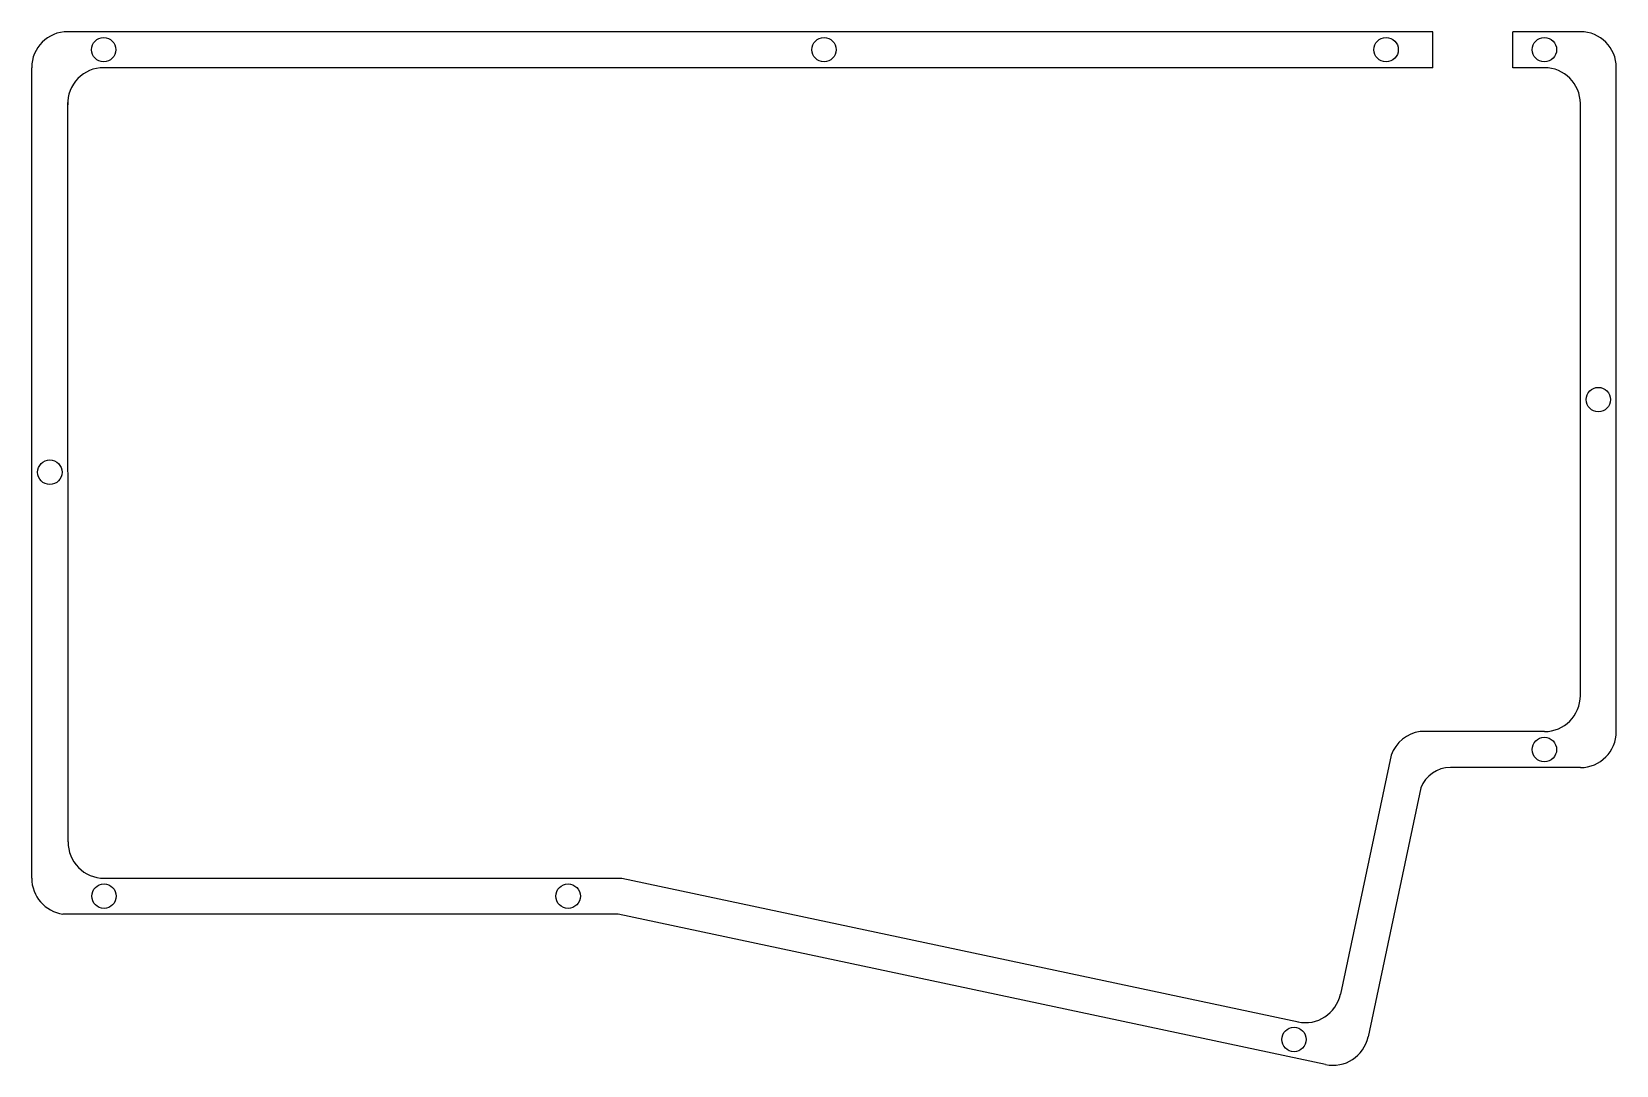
# Model space of a CAD drawing. Header units: inches. Extents: x 61 to 281, y 27 to 171.
import ezdxf

# ---------------------------------------------------------------- set-up
doc = ezdxf.new("R2010")
doc.units = ezdxf.units.IN
doc.header["$MEASUREMENT"] = 0

msp = doc.modelspace()

# ---------------------------------------------------------------- linework, layer by layer
for p, q in [((255.76, 171), (66.01, 171)), ((255.76, 166), (255.76, 171)), ((276.27, 171), (266.87, 171)), ((266.87, 166), (266.87, 171)), ((61.01, 53.34), (61.01, 166)), ((255.76, 166), (71.01, 166)), ((271.27, 166), (266.87, 166)), ((281.27, 73.72), (281.27, 166)), ((66.06, 58.39), (66.01, 161.15)), ((276.27, 78.72), (276.27, 161)), ((271.27, 73.72), (254.01, 73.72)), ((249.98, 70.46), (242.92, 37.22)), ((276.27, 68.72), (258.2, 68.72)), ((254.12, 65.89), (246.77, 31.29)), ((71.06, 53.34), (143.05, 53.34)), ((143.05, 53.34), (237.09, 33.35)), ((142.53, 48.34), (65.34, 48.34)), ((240.84, 27.44), (142.53, 48.34))]:
    msp.add_line(p, q)
for centre in [(71.01, 168.5), (171.14, 168.5), (249.27, 168.5), (271.27, 168.5), (278.77, 119.86), (63.53, 109.77), (271.27, 71.22), (71.06, 50.84), (135.57, 50.84), (236.47, 30.92)]:
    msp.add_circle(centre, 1.7)
for centre, radius, start, end in [((66.01, 166), 5, 90, 180), ((276.27, 166), 5, 0, 90), ((71.01, 161), 5, 90, 181.7476), ((271.27, 161), 5, 0, 90), ((66.01, 166), 5, 270, 270.0259), ((271.27, 78.72), 5, 270, 0), ((254.72, 68.72), 5.05, 98.108, 159.892), ((276.27, 73.72), 5, 270, 0), ((258.2, 64.37), 4.36, 90, 159.5009), ((71.06, 58.34), 5, 179.4173, 270), ((66.06, 53.34), 5.05, 89.9971, 90.0259), ((66.06, 53.34), 5.05, 180, 261.8629), ((238.03, 38.26), 5, 258, 348), ((241.88, 32.33), 5, 258, 348)]:
    msp.add_arc(centre, radius, start, end)

doc.saveas('drawing.dxf')
